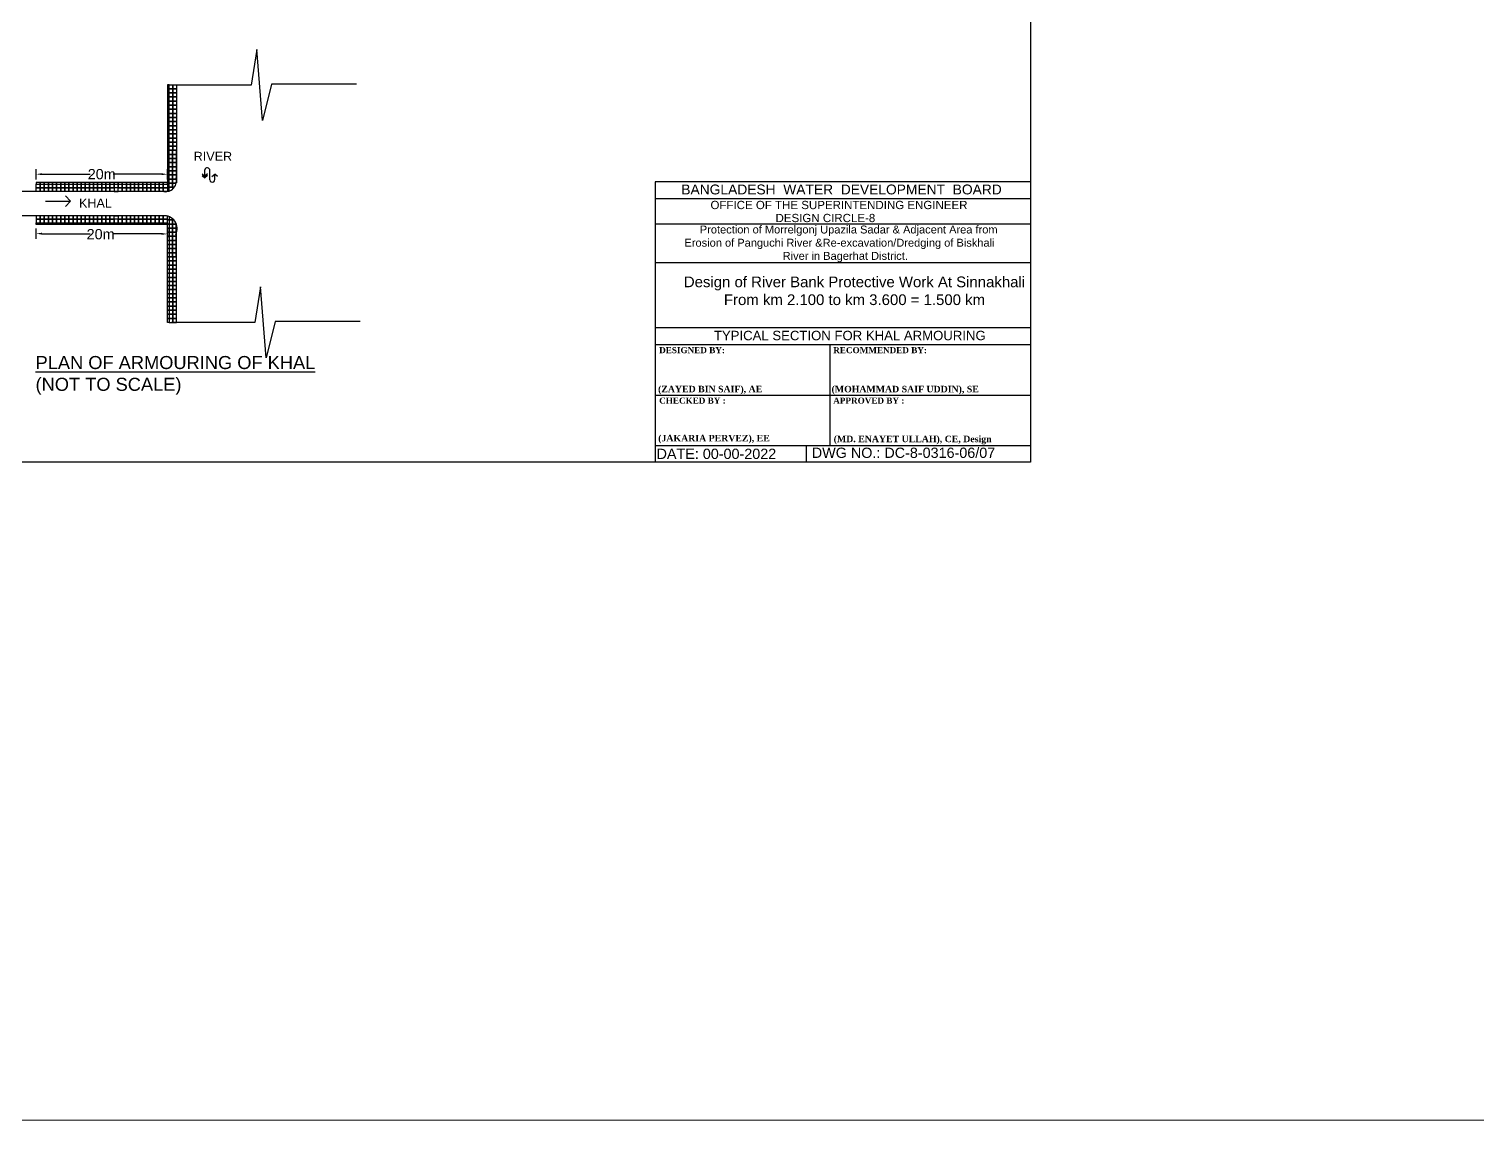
# Model space of a CAD drawing. Header units: inches. Extents: x 66615 to 414904, y -29123 to 90068.
# Drawn here: x 223493 to 235680, y -29123 to -19939 of the extents above; entities that cross this region are included whole.
import ezdxf
from ezdxf.enums import TextEntityAlignment as Align

# ---------------------------------------------------------------- set-up
doc = ezdxf.new("R2010")
doc.units = ezdxf.units.IN
doc.header["$LTSCALE"] = 7
doc.header["$MEASUREMENT"] = 0
doc.layers.add('Cross Section Labels', color=7, linetype='Continuous', lineweight=9)
doc.layers.add('Long Section Labels', color=7, linetype='Continuous', lineweight=9)
doc.layers.add('LINE', color=7, linetype='Continuous')
doc.styles.add('Kazi_T_H', font='timesbd.ttf')
doc.styles.get("Standard").update_dxf_attribs({"font": 'arial.ttf'})

msp = doc.modelspace()

# ---------------------------------------------------------------- linework, layer by layer
at = {"color": 0, "linetype": 'Continuous', "lineweight": -3, "ltscale": 0.5}
for p, q in [((225412.18308, -20111.74495), (225362.33186, -20411.226)), ((225458.47349, -20710.70706), (225412.18308, -20111.74495)), ((225362.33186, -20411.226), (224660.88076, -20411.226)), ((224733.38109, -20405.38983), (224733.38109, -21233.13872)), ((225534.0669, -20402.5788), (225458.47349, -20710.70706)), ((226250.02893, -20402.5788), (225534.0669, -20402.5788)), ((223553.0308, -21205.80034), (223553.0308, -21118.11327)), ((223601.9308, -21161.79327), (224009.47408, -21161.79327)), ((224608.88413, -21161.79327), (224201.34085, -21161.79327)), ((224657.78413, -21205.80034), (224657.78413, -21118.11327)), ((224950.26775, -21159.62362), (224973.12613, -21178.88447)), ((224950.26775, -21173.73393), (224973.12613, -21192.99478)), ((224973.12613, -21192.99478), (224973.12613, -21124.61204)), ((224995.9845, -21159.62362), (224973.12613, -21178.88447)), ((224995.9845, -21173.73393), (224973.12613, -21192.99478)), ((225014.57269, -21209.91728), (225014.57269, -21126.65713)), ((225033.20922, -21181.04842), (225056.0676, -21161.78757)), ((225056.0676, -21205.60807), (225056.0676, -21161.78757)), ((225078.92597, -21181.04842), (225056.0676, -21161.78757)), ((224657.78413, -21306.8001), (222972.05022, -21306.8001)), ((224208.98904, -21306.8001), (224243.51174, -21306.8001)), ((223630.93076, -21387.68742), (223842.04366, -21387.68742)), ((223842.04366, -21387.68742), (223799.76579, -21343.93539)), ((223842.04366, -21389.02843), (223799.76579, -21432.78046)), ((224639.93048, -21511.24575), (222972.05022, -21511.24575)), ((224208.98904, -21511.24575), (224243.51174, -21511.24575)), ((223553.0308, -21706.03861), (223553.0308, -21618.35154)), ((223601.9308, -21664.58353), (224009.47408, -21664.58353)), ((224608.88413, -21664.58353), (224201.34085, -21664.58353)), ((224657.78413, -21612.24551), (224657.78413, -21699.93258)), ((224733.38109, -22412.65602), (224733.38109, -21584.90713)), ((225442.77982, -22109.6011), (225392.9286, -22409.08215)), ((225489.07024, -22708.56321), (225442.77982, -22109.6011)), ((225392.9286, -22409.08215), (224691.4775, -22409.08215)), ((225564.66364, -22400.43495), (225489.07024, -22708.56321)), ((226280.62567, -22400.43495), (225564.66364, -22400.43495))]:
    msp.add_line(p, q, dxfattribs=at)
for points in [[(224672.90352, -20408.33272), (224658.66133, -20408.33272), (224658.66133, -20442.88238), (224672.90352, -20442.88238)], [(224672.90352, -20442.85542), (224658.66133, -20442.85542), (224658.66133, -20477.40508), (224672.90352, -20477.40508)], [(224672.90352, -20408.33272), (224703.14231, -20408.33272), (224703.14231, -20442.85542), (224672.90352, -20442.85542)], [(224672.90352, -20442.85542), (224703.14231, -20442.85542), (224703.14231, -20477.37812), (224672.90352, -20477.37812)], [(224703.14231, -20408.33272), (224733.38109, -20408.33272), (224733.38109, -20442.85542), (224703.14231, -20442.85542)], [(224703.14231, -20442.85542), (224733.38109, -20442.85542), (224733.38109, -20477.37812), (224703.14231, -20477.37812)], [(224672.90352, -20477.37812), (224658.66133, -20477.37812), (224658.66133, -20511.92778), (224672.90352, -20511.92778)], [(224672.90352, -20511.90082), (224658.66133, -20511.90082), (224658.66133, -20546.45048), (224672.90352, -20546.45048)], [(224672.90352, -20546.42352), (224658.66133, -20546.42352), (224658.66133, -20580.97318), (224672.90352, -20580.97318)], [(224672.90352, -20580.94622), (224658.66133, -20580.94622), (224658.66133, -20615.49588), (224672.90352, -20615.49588)], [(224672.90352, -20477.37812), (224703.14231, -20477.37812), (224703.14231, -20511.90082), (224672.90352, -20511.90082)], [(224672.90352, -20511.90082), (224703.14231, -20511.90082), (224703.14231, -20546.42352), (224672.90352, -20546.42352)], [(224672.90352, -20546.42352), (224703.14231, -20546.42352), (224703.14231, -20580.94622), (224672.90352, -20580.94622)], [(224672.90352, -20580.94622), (224703.14231, -20580.94622), (224703.14231, -20615.46892), (224672.90352, -20615.46892)], [(224703.14231, -20477.37812), (224733.38109, -20477.37812), (224733.38109, -20511.90082), (224703.14231, -20511.90082)], [(224703.14231, -20511.90082), (224733.38109, -20511.90082), (224733.38109, -20546.42352), (224703.14231, -20546.42352)], [(224703.14231, -20546.42352), (224733.38109, -20546.42352), (224733.38109, -20580.94622), (224703.14231, -20580.94622)], [(224703.14231, -20580.94622), (224733.38109, -20580.94622), (224733.38109, -20615.46892), (224703.14231, -20615.46892)], [(224672.90352, -20615.46892), (224658.66133, -20615.46892), (224658.66133, -20650.01858), (224672.90352, -20650.01858)], [(224672.90352, -20649.99162), (224658.66133, -20649.99162), (224658.66133, -20684.54127), (224672.90352, -20684.54127)], [(224672.90352, -20684.51432), (224658.66133, -20684.51432), (224658.66133, -20719.06397), (224672.90352, -20719.06397)], [(224672.90352, -20615.46892), (224703.14231, -20615.46892), (224703.14231, -20649.99162), (224672.90352, -20649.99162)], [(224672.90352, -20649.99162), (224703.14231, -20649.99162), (224703.14231, -20684.51432), (224672.90352, -20684.51432)], [(224672.90352, -20684.51432), (224703.14231, -20684.51432), (224703.14231, -20719.03702), (224672.90352, -20719.03702)], [(224703.14231, -20615.46892), (224733.38109, -20615.46892), (224733.38109, -20649.99162), (224703.14231, -20649.99162)], [(224703.14231, -20649.99162), (224733.38109, -20649.99162), (224733.38109, -20684.51432), (224703.14231, -20684.51432)], [(224703.14231, -20684.51432), (224733.38109, -20684.51432), (224733.38109, -20719.03702), (224703.14231, -20719.03702)], [(224672.90352, -20719.03702), (224658.66133, -20719.03702), (224658.66133, -20753.58667), (224672.90352, -20753.58667)], [(224672.90352, -20753.55972), (224658.66133, -20753.55972), (224658.66133, -20788.10937), (224672.90352, -20788.10937)], [(224672.90352, -20788.08242), (224658.66133, -20788.08242), (224658.66133, -20822.63207), (224672.90352, -20822.63207)], [(224672.90352, -20822.60511), (224658.66133, -20822.60511), (224658.66133, -20857.15477), (224672.90352, -20857.15477)], [(224672.90352, -20719.03702), (224703.14231, -20719.03702), (224703.14231, -20753.55972), (224672.90352, -20753.55972)], [(224672.90352, -20753.55972), (224703.14231, -20753.55972), (224703.14231, -20788.08242), (224672.90352, -20788.08242)], [(224672.90352, -20788.08242), (224703.14231, -20788.08242), (224703.14231, -20822.60511), (224672.90352, -20822.60511)], [(224672.90352, -20822.60511), (224703.14231, -20822.60511), (224703.14231, -20857.12781), (224672.90352, -20857.12781)], [(224703.14231, -20719.03702), (224733.38109, -20719.03702), (224733.38109, -20753.55972), (224703.14231, -20753.55972)], [(224703.14231, -20753.55972), (224733.38109, -20753.55972), (224733.38109, -20788.08242), (224703.14231, -20788.08242)], [(224703.14231, -20788.08242), (224733.38109, -20788.08242), (224733.38109, -20822.60511), (224703.14231, -20822.60511)], [(224703.14231, -20822.60511), (224733.38109, -20822.60511), (224733.38109, -20857.12781), (224703.14231, -20857.12781)], [(224672.02633, -20960.69591), (224657.78413, -20960.69591), (224657.78413, -20995.24557), (224672.02633, -20995.24557)], [(224672.90352, -20857.12781), (224658.66133, -20857.12781), (224658.66133, -20891.67747), (224672.90352, -20891.67747)], [(224672.90352, -20891.65051), (224658.66133, -20891.65051), (224658.66133, -20926.20017), (224672.90352, -20926.20017)], [(224672.90352, -20926.17321), (224658.66133, -20926.17321), (224658.66133, -20960.72287), (224672.90352, -20960.72287)], [(224672.02633, -20960.69591), (224702.26511, -20960.69591), (224702.26511, -20995.21861), (224672.02633, -20995.21861)], [(224672.90352, -20857.12781), (224703.14231, -20857.12781), (224703.14231, -20891.65051), (224672.90352, -20891.65051)], [(224672.90352, -20891.65051), (224703.14231, -20891.65051), (224703.14231, -20926.17321), (224672.90352, -20926.17321)], [(224672.90352, -20926.17321), (224703.14231, -20926.17321), (224703.14231, -20960.69591), (224672.90352, -20960.69591)], [(224702.26511, -20960.69591), (224732.5039, -20960.69591), (224732.5039, -20995.21861), (224702.26511, -20995.21861)], [(224703.14231, -20857.12781), (224733.38109, -20857.12781), (224733.38109, -20891.65051), (224703.14231, -20891.65051)], [(224703.14231, -20891.65051), (224733.38109, -20891.65051), (224733.38109, -20926.17321), (224703.14231, -20926.17321)], [(224703.14231, -20926.17321), (224733.38109, -20926.17321), (224733.38109, -20960.69591), (224703.14231, -20960.69591)], [(224672.02633, -20995.21861), (224657.78413, -20995.21861), (224657.78413, -21029.76827), (224672.02633, -21029.76827)], [(224672.02633, -21029.74131), (224657.78413, -21029.74131), (224657.78413, -21064.29097), (224672.02633, -21064.29097)], [(224672.02633, -21064.26401), (224657.78413, -21064.26401), (224657.78413, -21098.81367), (224672.02633, -21098.81367)], [(224672.02633, -20995.21861), (224702.26511, -20995.21861), (224702.26511, -21029.74131), (224672.02633, -21029.74131)], [(224672.02633, -21029.74131), (224702.26511, -21029.74131), (224702.26511, -21064.26401), (224672.02633, -21064.26401)], [(224672.02633, -21064.26401), (224702.26511, -21064.26401), (224702.26511, -21098.78671), (224672.02633, -21098.78671)], [(224702.26511, -20995.21861), (224732.5039, -20995.21861), (224732.5039, -21029.74131), (224702.26511, -21029.74131)], [(224702.26511, -21029.74131), (224732.5039, -21029.74131), (224732.5039, -21064.26401), (224702.26511, -21064.26401)], [(224702.26511, -21064.26401), (224732.5039, -21064.26401), (224732.5039, -21098.78671), (224702.26511, -21098.78671)], [(224672.02633, -21098.78671), (224657.78413, -21098.78671), (224657.78413, -21133.33636), (224672.02633, -21133.33636)], [(224672.02633, -21133.30941), (224657.78413, -21133.30941), (224657.78413, -21167.85906), (224672.02633, -21167.85906)], [(224672.02633, -21167.83211), (224657.78413, -21167.83211), (224657.78413, -21202.38176), (224672.02633, -21202.38176)], [(224672.02633, -21202.35481), (224657.78413, -21202.35481), (224657.78413, -21236.90446), (224672.02633, -21236.90446)], [(224672.02633, -21098.78671), (224702.26511, -21098.78671), (224702.26511, -21133.30941), (224672.02633, -21133.30941)], [(224672.02633, -21133.30941), (224702.26511, -21133.30941), (224702.26511, -21167.83211), (224672.02633, -21167.83211)], [(224672.02633, -21167.83211), (224702.26511, -21167.83211), (224702.26511, -21202.35481), (224672.02633, -21202.35481)], [(224672.02633, -21202.35481), (224702.26511, -21202.35481), (224702.26511, -21236.87751), (224672.02633, -21236.87751)], [(224702.26511, -21098.78671), (224732.5039, -21098.78671), (224732.5039, -21133.30941), (224702.26511, -21133.30941)], [(224702.26511, -21133.30941), (224732.5039, -21133.30941), (224732.5039, -21167.83211), (224702.26511, -21167.83211)], [(224702.26511, -21167.83211), (224732.5039, -21167.83211), (224732.5039, -21202.35481), (224702.26511, -21202.35481)], [(224702.26511, -21202.35481), (224732.5039, -21202.35481), (224732.5039, -21236.87751), (224702.26511, -21236.87751)], [(223587.58045, -21246.32253), (223587.58045, -21232.08034), (223553.0308, -21232.08034), (223553.0308, -21246.32253)], [(223587.58045, -21246.32253), (223587.58045, -21276.56132), (223553.05776, -21276.56132), (223553.05776, -21246.32253)], [(223587.58045, -21276.56132), (223587.58045, -21306.8001), (223553.05776, -21306.8001), (223553.05776, -21276.56132)], [(223622.10315, -21246.32253), (223622.10315, -21232.08034), (223587.5535, -21232.08034), (223587.5535, -21246.32253)], [(223622.10315, -21246.32253), (223622.10315, -21276.56132), (223587.58045, -21276.56132), (223587.58045, -21246.32253)], [(223622.10315, -21276.56132), (223622.10315, -21306.8001), (223587.58045, -21306.8001), (223587.58045, -21276.56132)], [(223656.62585, -21246.32253), (223656.62585, -21232.08034), (223622.0762, -21232.08034), (223622.0762, -21246.32253)], [(223656.62585, -21246.32253), (223656.62585, -21276.56132), (223622.10315, -21276.56132), (223622.10315, -21246.32253)], [(223656.62585, -21276.56132), (223656.62585, -21306.8001), (223622.10315, -21306.8001), (223622.10315, -21276.56132)], [(223691.14855, -21246.32253), (223691.14855, -21232.08034), (223656.5989, -21232.08034), (223656.5989, -21246.32253)], [(223691.14855, -21246.32253), (223691.14855, -21276.56132), (223656.62585, -21276.56132), (223656.62585, -21246.32253)], [(223691.14855, -21276.56132), (223691.14855, -21306.8001), (223656.62585, -21306.8001), (223656.62585, -21276.56132)], [(223725.67125, -21246.32253), (223725.67125, -21232.08034), (223691.1216, -21232.08034), (223691.1216, -21246.32253)], [(223725.67125, -21246.32253), (223725.67125, -21276.56132), (223691.14855, -21276.56132), (223691.14855, -21246.32253)], [(223725.67125, -21276.56132), (223725.67125, -21306.8001), (223691.14855, -21306.8001), (223691.14855, -21276.56132)], [(223760.19395, -21246.32253), (223760.19395, -21232.08034), (223725.64429, -21232.08034), (223725.64429, -21246.32253)], [(223760.19395, -21246.32253), (223760.19395, -21276.56132), (223725.67125, -21276.56132), (223725.67125, -21246.32253)], [(223760.19395, -21276.56132), (223760.19395, -21306.8001), (223725.67125, -21306.8001), (223725.67125, -21276.56132)], [(223794.71665, -21246.32253), (223794.71665, -21232.08034), (223760.16699, -21232.08034), (223760.16699, -21246.32253)], [(223794.71665, -21246.32253), (223794.71665, -21276.56132), (223760.19395, -21276.56132), (223760.19395, -21246.32253)], [(223794.71665, -21276.56132), (223794.71665, -21306.8001), (223760.19395, -21306.8001), (223760.19395, -21276.56132)], [(223829.23935, -21246.32253), (223829.23935, -21232.08034), (223794.68969, -21232.08034), (223794.68969, -21246.32253)], [(223829.23935, -21246.32253), (223829.23935, -21276.56132), (223794.71665, -21276.56132), (223794.71665, -21246.32253)], [(223829.23935, -21276.56132), (223829.23935, -21306.8001), (223794.71665, -21306.8001), (223794.71665, -21276.56132)], [(223863.76205, -21246.32253), (223863.76205, -21232.08034), (223829.21239, -21232.08034), (223829.21239, -21246.32253)], [(223863.76205, -21246.32253), (223863.76205, -21276.56132), (223829.23935, -21276.56132), (223829.23935, -21246.32253)], [(223863.76205, -21276.56132), (223863.76205, -21306.8001), (223829.23935, -21306.8001), (223829.23935, -21276.56132)], [(223898.28475, -21246.32253), (223898.28475, -21232.08034), (223863.73509, -21232.08034), (223863.73509, -21246.32253)], [(223898.28475, -21246.32253), (223898.28475, -21276.56132), (223863.76205, -21276.56132), (223863.76205, -21246.32253)], [(223898.28475, -21276.56132), (223898.28475, -21306.8001), (223863.76205, -21306.8001), (223863.76205, -21276.56132)], [(223932.80745, -21246.32253), (223932.80745, -21232.08034), (223898.25779, -21232.08034), (223898.25779, -21246.32253)], [(223932.80745, -21246.32253), (223932.80745, -21276.56132), (223898.28475, -21276.56132), (223898.28475, -21246.32253)], [(223932.80745, -21276.56132), (223932.80745, -21306.8001), (223898.28475, -21306.8001), (223898.28475, -21276.56132)], [(223967.33015, -21246.32253), (223967.33015, -21232.08034), (223932.78049, -21232.08034), (223932.78049, -21246.32253)], [(223967.33015, -21246.32253), (223967.33015, -21276.56132), (223932.80745, -21276.56132), (223932.80745, -21246.32253)], [(223967.33015, -21276.56132), (223967.33015, -21306.8001), (223932.80745, -21306.8001), (223932.80745, -21276.56132)], [(224001.85285, -21246.32253), (224001.85285, -21232.08034), (223967.30319, -21232.08034), (223967.30319, -21246.32253)], [(224001.85285, -21246.32253), (224001.85285, -21276.56132), (223967.33015, -21276.56132), (223967.33015, -21246.32253)], [(224001.85285, -21276.56132), (224001.85285, -21306.8001), (223967.33015, -21306.8001), (223967.33015, -21276.56132)], [(224036.37555, -21246.32253), (224036.37555, -21232.08034), (224001.82589, -21232.08034), (224001.82589, -21246.32253)], [(224036.37555, -21246.32253), (224036.37555, -21276.56132), (224001.85285, -21276.56132), (224001.85285, -21246.32253)], [(224036.37555, -21276.56132), (224036.37555, -21306.8001), (224001.85285, -21306.8001), (224001.85285, -21276.56132)], [(224070.89824, -21246.32253), (224070.89824, -21232.08034), (224036.34859, -21232.08034), (224036.34859, -21246.32253)], [(224070.89824, -21246.32253), (224070.89824, -21276.56132), (224036.37555, -21276.56132), (224036.37555, -21246.32253)], [(224070.89824, -21276.56132), (224070.89824, -21306.8001), (224036.37555, -21306.8001), (224036.37555, -21276.56132)], [(224105.42094, -21246.32253), (224105.42094, -21232.08034), (224070.87129, -21232.08034), (224070.87129, -21246.32253)], [(224105.42094, -21246.32253), (224105.42094, -21276.56132), (224070.89824, -21276.56132), (224070.89824, -21246.32253)], [(224105.42094, -21276.56132), (224105.42094, -21306.8001), (224070.89824, -21306.8001), (224070.89824, -21276.56132)], [(224139.94364, -21246.32253), (224139.94364, -21232.08034), (224105.39399, -21232.08034), (224105.39399, -21246.32253)], [(224139.94364, -21246.32253), (224139.94364, -21276.56132), (224105.42094, -21276.56132), (224105.42094, -21246.32253)], [(224139.94364, -21276.56132), (224139.94364, -21306.8001), (224105.42094, -21306.8001), (224105.42094, -21276.56132)], [(224174.46634, -21246.32253), (224174.46634, -21232.08034), (224139.91669, -21232.08034), (224139.91669, -21246.32253)], [(224174.46634, -21246.32253), (224174.46634, -21276.56132), (224139.94364, -21276.56132), (224139.94364, -21246.32253)], [(224174.46634, -21276.56132), (224174.46634, -21306.8001), (224139.94364, -21306.8001), (224139.94364, -21276.56132)], [(224208.98904, -21246.32253), (224208.98904, -21232.08034), (224174.43939, -21232.08034), (224174.43939, -21246.32253)], [(224208.98904, -21246.32253), (224208.98904, -21276.56132), (224174.46634, -21276.56132), (224174.46634, -21246.32253)], [(224208.98904, -21276.56132), (224208.98904, -21306.8001), (224174.46634, -21306.8001), (224174.46634, -21276.56132)], [(224243.51174, -21246.32253), (224243.51174, -21232.08034), (224208.96208, -21232.08034), (224208.96208, -21246.32253)], [(224243.51174, -21246.32253), (224243.51174, -21276.56132), (224208.98904, -21276.56132), (224208.98904, -21246.32253)], [(224278.03444, -21246.32253), (224278.03444, -21232.08034), (224243.48478, -21232.08034), (224243.48478, -21246.32253)], [(224278.03444, -21246.32253), (224278.03444, -21276.56132), (224243.51174, -21276.56132), (224243.51174, -21246.32253)], [(224278.03444, -21276.56132), (224278.03444, -21306.8001), (224243.51174, -21306.8001), (224243.51174, -21276.56132)], [(224312.55714, -21246.32253), (224312.55714, -21232.08034), (224278.00748, -21232.08034), (224278.00748, -21246.32253)], [(224312.55714, -21246.32253), (224312.55714, -21276.56132), (224278.03444, -21276.56132), (224278.03444, -21246.32253)], [(224312.55714, -21276.56132), (224312.55714, -21306.8001), (224278.03444, -21306.8001), (224278.03444, -21276.56132)], [(224347.07984, -21246.32253), (224347.07984, -21232.08034), (224312.53018, -21232.08034), (224312.53018, -21246.32253)], [(224347.07984, -21246.32253), (224347.07984, -21276.56132), (224312.55714, -21276.56132), (224312.55714, -21246.32253)], [(224347.07984, -21276.56132), (224347.07984, -21306.8001), (224312.55714, -21306.8001), (224312.55714, -21276.56132)], [(224381.60254, -21246.32253), (224381.60254, -21232.08034), (224347.05288, -21232.08034), (224347.05288, -21246.32253)], [(224381.60254, -21246.32253), (224381.60254, -21276.56132), (224347.07984, -21276.56132), (224347.07984, -21246.32253)], [(224381.60254, -21276.56132), (224381.60254, -21306.8001), (224347.07984, -21306.8001), (224347.07984, -21276.56132)], [(224416.12524, -21246.32253), (224416.12524, -21232.08034), (224381.57558, -21232.08034), (224381.57558, -21246.32253)], [(224416.12524, -21246.32253), (224416.12524, -21276.56132), (224381.60254, -21276.56132), (224381.60254, -21246.32253)], [(224416.12524, -21276.56132), (224416.12524, -21306.8001), (224381.60254, -21306.8001), (224381.60254, -21276.56132)], [(224450.64794, -21246.32253), (224450.64794, -21232.08034), (224416.09828, -21232.08034), (224416.09828, -21246.32253)], [(224450.64794, -21246.32253), (224450.64794, -21276.56132), (224416.12524, -21276.56132), (224416.12524, -21246.32253)], [(224450.64794, -21276.56132), (224450.64794, -21306.8001), (224416.12524, -21306.8001), (224416.12524, -21276.56132)], [(224485.17064, -21246.32253), (224485.17064, -21232.08034), (224450.62098, -21232.08034), (224450.62098, -21246.32253)], [(224485.17064, -21246.32253), (224485.17064, -21276.56132), (224450.64794, -21276.56132), (224450.64794, -21246.32253)], [(224485.17064, -21276.56132), (224485.17064, -21306.8001), (224450.64794, -21306.8001), (224450.64794, -21276.56132)], [(224519.69334, -21246.32253), (224519.69334, -21232.08034), (224485.14368, -21232.08034), (224485.14368, -21246.32253)], [(224519.69334, -21246.32253), (224519.69334, -21276.56132), (224485.17064, -21276.56132), (224485.17064, -21246.32253)], [(224519.69334, -21276.56132), (224519.69334, -21306.8001), (224485.17064, -21306.8001), (224485.17064, -21276.56132)], [(224554.21603, -21246.32253), (224554.21603, -21232.08034), (224519.66638, -21232.08034), (224519.66638, -21246.32253)], [(224554.21603, -21246.32253), (224554.21603, -21276.56132), (224519.69334, -21276.56132), (224519.69334, -21246.32253)], [(224554.21603, -21276.56132), (224554.21603, -21306.8001), (224519.69334, -21306.8001), (224519.69334, -21276.56132)], [(224588.73873, -21246.32253), (224588.73873, -21232.08034), (224554.18908, -21232.08034), (224554.18908, -21246.32253)], [(224588.73873, -21246.32253), (224588.73873, -21276.56132), (224554.21603, -21276.56132), (224554.21603, -21246.32253)], [(224588.73873, -21276.56132), (224588.73873, -21306.8001), (224554.21603, -21306.8001), (224554.21603, -21276.56132)], [(224623.26143, -21246.32253), (224623.26143, -21232.08034), (224588.71178, -21232.08034), (224588.71178, -21246.32253)], [(224623.26143, -21246.32253), (224623.26143, -21276.56132), (224588.73873, -21276.56132), (224588.73873, -21246.32253)], [(224623.26143, -21276.56132), (224623.26143, -21306.8001), (224588.73873, -21306.8001), (224588.73873, -21276.56132)], [(224657.78413, -21246.32253), (224657.78413, -21232.08034), (224623.23448, -21232.08034), (224623.23448, -21246.32253)], [(224657.78413, -21246.32253), (224657.78413, -21276.56132), (224623.26143, -21276.56132), (224623.26143, -21246.32253)], [(224657.78413, -21276.56132), (224657.78413, -21306.8001), (224623.26143, -21306.8001), (224623.26143, -21276.56132)], [(224672.02633, -21236.87751), (224657.78413, -21236.87751), (224657.78413, -21271.42716), (224672.02633, -21271.42716)], [(224672.02633, -21271.40021), (224657.78413, -21271.40021), (224657.78413, -21305.94986), (224672.02633, -21305.94986)], [(224672.02633, -21236.87751), (224702.26511, -21236.87751), (224702.26511, -21271.40021), (224672.02633, -21271.40021)], [(223587.58045, -21541.48453), (223587.58045, -21511.24575), (223553.05776, -21511.24575), (223553.05776, -21541.48453)], [(223587.58045, -21571.72331), (223587.58045, -21541.48453), (223553.05776, -21541.48453), (223553.05776, -21571.72331)], [(223622.10315, -21541.48453), (223622.10315, -21511.24575), (223587.58045, -21511.24575), (223587.58045, -21541.48453)], [(223622.10315, -21571.72331), (223622.10315, -21541.48453), (223587.58045, -21541.48453), (223587.58045, -21571.72331)], [(223656.62585, -21541.48453), (223656.62585, -21511.24575), (223622.10315, -21511.24575), (223622.10315, -21541.48453)], [(223656.62585, -21571.72331), (223656.62585, -21541.48453), (223622.10315, -21541.48453), (223622.10315, -21571.72331)], [(223691.14855, -21541.48453), (223691.14855, -21511.24575), (223656.62585, -21511.24575), (223656.62585, -21541.48453)], [(223691.14855, -21571.72331), (223691.14855, -21541.48453), (223656.62585, -21541.48453), (223656.62585, -21571.72331)], [(223725.67125, -21541.48453), (223725.67125, -21511.24575), (223691.14855, -21511.24575), (223691.14855, -21541.48453)], [(223725.67125, -21571.72331), (223725.67125, -21541.48453), (223691.14855, -21541.48453), (223691.14855, -21571.72331)], [(223760.19395, -21541.48453), (223760.19395, -21511.24575), (223725.67125, -21511.24575), (223725.67125, -21541.48453)], [(223760.19395, -21571.72331), (223760.19395, -21541.48453), (223725.67125, -21541.48453), (223725.67125, -21571.72331)], [(223794.71665, -21541.48453), (223794.71665, -21511.24575), (223760.19395, -21511.24575), (223760.19395, -21541.48453)], [(223794.71665, -21571.72331), (223794.71665, -21541.48453), (223760.19395, -21541.48453), (223760.19395, -21571.72331)], [(223829.23935, -21541.48453), (223829.23935, -21511.24575), (223794.71665, -21511.24575), (223794.71665, -21541.48453)], [(223829.23935, -21571.72331), (223829.23935, -21541.48453), (223794.71665, -21541.48453), (223794.71665, -21571.72331)], [(223863.76205, -21541.48453), (223863.76205, -21511.24575), (223829.23935, -21511.24575), (223829.23935, -21541.48453)], [(223863.76205, -21571.72331), (223863.76205, -21541.48453), (223829.23935, -21541.48453), (223829.23935, -21571.72331)], [(223898.28475, -21541.48453), (223898.28475, -21511.24575), (223863.76205, -21511.24575), (223863.76205, -21541.48453)], [(223898.28475, -21571.72331), (223898.28475, -21541.48453), (223863.76205, -21541.48453), (223863.76205, -21571.72331)], [(223932.80745, -21541.48453), (223932.80745, -21511.24575), (223898.28475, -21511.24575), (223898.28475, -21541.48453)], [(223932.80745, -21571.72331), (223932.80745, -21541.48453), (223898.28475, -21541.48453), (223898.28475, -21571.72331)], [(223967.33015, -21541.48453), (223967.33015, -21511.24575), (223932.80745, -21511.24575), (223932.80745, -21541.48453)], [(223967.33015, -21571.72331), (223967.33015, -21541.48453), (223932.80745, -21541.48453), (223932.80745, -21571.72331)], [(224001.85285, -21541.48453), (224001.85285, -21511.24575), (223967.33015, -21511.24575), (223967.33015, -21541.48453)], [(224001.85285, -21571.72331), (224001.85285, -21541.48453), (223967.33015, -21541.48453), (223967.33015, -21571.72331)], [(224036.37555, -21541.48453), (224036.37555, -21511.24575), (224001.85285, -21511.24575), (224001.85285, -21541.48453)], [(224036.37555, -21571.72331), (224036.37555, -21541.48453), (224001.85285, -21541.48453), (224001.85285, -21571.72331)], [(224070.89824, -21541.48453), (224070.89824, -21511.24575), (224036.37555, -21511.24575), (224036.37555, -21541.48453)], [(224070.89824, -21571.72331), (224070.89824, -21541.48453), (224036.37555, -21541.48453), (224036.37555, -21571.72331)], [(224105.42094, -21541.48453), (224105.42094, -21511.24575), (224070.89824, -21511.24575), (224070.89824, -21541.48453)], [(224105.42094, -21571.72331), (224105.42094, -21541.48453), (224070.89824, -21541.48453), (224070.89824, -21571.72331)], [(224139.94364, -21541.48453), (224139.94364, -21511.24575), (224105.42094, -21511.24575), (224105.42094, -21541.48453)], [(224139.94364, -21571.72331), (224139.94364, -21541.48453), (224105.42094, -21541.48453), (224105.42094, -21571.72331)], [(224174.46634, -21541.48453), (224174.46634, -21511.24575), (224139.94364, -21511.24575), (224139.94364, -21541.48453)], [(224174.46634, -21571.72331), (224174.46634, -21541.48453), (224139.94364, -21541.48453), (224139.94364, -21571.72331)], [(224208.98904, -21541.48453), (224208.98904, -21511.24575), (224174.46634, -21511.24575), (224174.46634, -21541.48453)], [(224208.98904, -21571.72331), (224208.98904, -21541.48453), (224174.46634, -21541.48453), (224174.46634, -21571.72331)], [(224243.51174, -21571.72331), (224243.51174, -21541.48453), (224208.98904, -21541.48453), (224208.98904, -21571.72331)], [(224278.03444, -21541.48453), (224278.03444, -21511.24575), (224243.51174, -21511.24575), (224243.51174, -21541.48453)], [(224278.03444, -21571.72331), (224278.03444, -21541.48453), (224243.51174, -21541.48453), (224243.51174, -21571.72331)], [(224312.55714, -21541.48453), (224312.55714, -21511.24575), (224278.03444, -21511.24575), (224278.03444, -21541.48453)], [(224312.55714, -21571.72331), (224312.55714, -21541.48453), (224278.03444, -21541.48453), (224278.03444, -21571.72331)], [(224347.07984, -21541.48453), (224347.07984, -21511.24575), (224312.55714, -21511.24575), (224312.55714, -21541.48453)], [(224347.07984, -21571.72331), (224347.07984, -21541.48453), (224312.55714, -21541.48453), (224312.55714, -21571.72331)], [(224381.60254, -21541.48453), (224381.60254, -21511.24575), (224347.07984, -21511.24575), (224347.07984, -21541.48453)], [(224381.60254, -21571.72331), (224381.60254, -21541.48453), (224347.07984, -21541.48453), (224347.07984, -21571.72331)], [(224416.12524, -21541.48453), (224416.12524, -21511.24575), (224381.60254, -21511.24575), (224381.60254, -21541.48453)], [(224416.12524, -21571.72331), (224416.12524, -21541.48453), (224381.60254, -21541.48453), (224381.60254, -21571.72331)], [(224450.64794, -21541.48453), (224450.64794, -21511.24575), (224416.12524, -21511.24575), (224416.12524, -21541.48453)], [(224450.64794, -21571.72331), (224450.64794, -21541.48453), (224416.12524, -21541.48453), (224416.12524, -21571.72331)], [(224485.17064, -21541.48453), (224485.17064, -21511.24575), (224450.64794, -21511.24575), (224450.64794, -21541.48453)], [(224485.17064, -21571.72331), (224485.17064, -21541.48453), (224450.64794, -21541.48453), (224450.64794, -21571.72331)], [(224519.69334, -21541.48453), (224519.69334, -21511.24575), (224485.17064, -21511.24575), (224485.17064, -21541.48453)], [(224519.69334, -21571.72331), (224519.69334, -21541.48453), (224485.17064, -21541.48453), (224485.17064, -21571.72331)], [(224554.21603, -21541.48453), (224554.21603, -21511.24575), (224519.69334, -21511.24575), (224519.69334, -21541.48453)], [(224554.21603, -21571.72331), (224554.21603, -21541.48453), (224519.69334, -21541.48453), (224519.69334, -21571.72331)], [(224588.73873, -21541.48453), (224588.73873, -21511.24575), (224554.21603, -21511.24575), (224554.21603, -21541.48453)], [(224588.73873, -21571.72331), (224588.73873, -21541.48453), (224554.21603, -21541.48453), (224554.21603, -21571.72331)], [(224623.26143, -21541.48453), (224623.26143, -21511.24575), (224588.73873, -21511.24575), (224588.73873, -21541.48453)], [(224623.26143, -21571.72331), (224623.26143, -21541.48453), (224588.73873, -21541.48453), (224588.73873, -21571.72331)], [(224657.78413, -21571.72331), (224657.78413, -21541.48453), (224623.26143, -21541.48453), (224623.26143, -21571.72331)], [(224672.02633, -21581.16834), (224657.78413, -21581.16834), (224657.78413, -21546.61869), (224672.02633, -21546.61869)], [(224672.02633, -21581.16834), (224702.26511, -21581.16834), (224702.26511, -21546.64564), (224672.02633, -21546.64564)], [(223587.58045, -21571.72331), (223587.58045, -21585.96551), (223553.0308, -21585.96551), (223553.0308, -21571.72331)], [(223622.10315, -21571.72331), (223622.10315, -21585.96551), (223587.5535, -21585.96551), (223587.5535, -21571.72331)], [(223656.62585, -21571.72331), (223656.62585, -21585.96551), (223622.0762, -21585.96551), (223622.0762, -21571.72331)], [(223691.14855, -21571.72331), (223691.14855, -21585.96551), (223656.5989, -21585.96551), (223656.5989, -21571.72331)], [(223725.67125, -21571.72331), (223725.67125, -21585.96551), (223691.1216, -21585.96551), (223691.1216, -21571.72331)], [(223760.19395, -21571.72331), (223760.19395, -21585.96551), (223725.64429, -21585.96551), (223725.64429, -21571.72331)], [(223794.71665, -21571.72331), (223794.71665, -21585.96551), (223760.16699, -21585.96551), (223760.16699, -21571.72331)], [(223829.23935, -21571.72331), (223829.23935, -21585.96551), (223794.68969, -21585.96551), (223794.68969, -21571.72331)], [(223863.76205, -21571.72331), (223863.76205, -21585.96551), (223829.21239, -21585.96551), (223829.21239, -21571.72331)], [(223898.28475, -21571.72331), (223898.28475, -21585.96551), (223863.73509, -21585.96551), (223863.73509, -21571.72331)], [(223932.80745, -21571.72331), (223932.80745, -21585.96551), (223898.25779, -21585.96551), (223898.25779, -21571.72331)], [(223967.33015, -21571.72331), (223967.33015, -21585.96551), (223932.78049, -21585.96551), (223932.78049, -21571.72331)], [(224001.85285, -21571.72331), (224001.85285, -21585.96551), (223967.30319, -21585.96551), (223967.30319, -21571.72331)], [(224036.37555, -21571.72331), (224036.37555, -21585.96551), (224001.82589, -21585.96551), (224001.82589, -21571.72331)], [(224070.89824, -21571.72331), (224070.89824, -21585.96551), (224036.34859, -21585.96551), (224036.34859, -21571.72331)], [(224105.42094, -21571.72331), (224105.42094, -21585.96551), (224070.87129, -21585.96551), (224070.87129, -21571.72331)], [(224139.94364, -21571.72331), (224139.94364, -21585.96551), (224105.39399, -21585.96551), (224105.39399, -21571.72331)], [(224174.46634, -21571.72331), (224174.46634, -21585.96551), (224139.91669, -21585.96551), (224139.91669, -21571.72331)], [(224208.98904, -21571.72331), (224208.98904, -21585.96551), (224174.43939, -21585.96551), (224174.43939, -21571.72331)], [(224243.51174, -21571.72331), (224243.51174, -21585.96551), (224208.96208, -21585.96551), (224208.96208, -21571.72331)], [(224278.03444, -21571.72331), (224278.03444, -21585.96551), (224243.48478, -21585.96551), (224243.48478, -21571.72331)], [(224312.55714, -21571.72331), (224312.55714, -21585.96551), (224278.00748, -21585.96551), (224278.00748, -21571.72331)], [(224347.07984, -21571.72331), (224347.07984, -21585.96551), (224312.53018, -21585.96551), (224312.53018, -21571.72331)], [(224381.60254, -21571.72331), (224381.60254, -21585.96551), (224347.05288, -21585.96551), (224347.05288, -21571.72331)], [(224416.12524, -21571.72331), (224416.12524, -21585.96551), (224381.57558, -21585.96551), (224381.57558, -21571.72331)], [(224450.64794, -21571.72331), (224450.64794, -21585.96551), (224416.09828, -21585.96551), (224416.09828, -21571.72331)], [(224485.17064, -21571.72331), (224485.17064, -21585.96551), (224450.62098, -21585.96551), (224450.62098, -21571.72331)], [(224519.69334, -21571.72331), (224519.69334, -21585.96551), (224485.14368, -21585.96551), (224485.14368, -21571.72331)], [(224554.21603, -21571.72331), (224554.21603, -21585.96551), (224519.66638, -21585.96551), (224519.66638, -21571.72331)], [(224588.73873, -21571.72331), (224588.73873, -21585.96551), (224554.18908, -21585.96551), (224554.18908, -21571.72331)], [(224623.26143, -21571.72331), (224623.26143, -21585.96551), (224588.71178, -21585.96551), (224588.71178, -21571.72331)], [(224657.78413, -21571.72331), (224657.78413, -21585.96551), (224623.23448, -21585.96551), (224623.23448, -21571.72331)], [(224672.02633, -21615.69104), (224657.78413, -21615.69104), (224657.78413, -21581.14138), (224672.02633, -21581.14138)], [(224672.02633, -21650.21374), (224657.78413, -21650.21374), (224657.78413, -21615.66408), (224672.02633, -21615.66408)], [(224672.02633, -21684.73644), (224657.78413, -21684.73644), (224657.78413, -21650.18678), (224672.02633, -21650.18678)], [(224672.02633, -21719.25914), (224657.78413, -21719.25914), (224657.78413, -21684.70948), (224672.02633, -21684.70948)], [(224672.02633, -21615.69104), (224702.26511, -21615.69104), (224702.26511, -21581.16834), (224672.02633, -21581.16834)], [(224672.02633, -21650.21374), (224702.26511, -21650.21374), (224702.26511, -21615.69104), (224672.02633, -21615.69104)], [(224672.02633, -21684.73644), (224702.26511, -21684.73644), (224702.26511, -21650.21374), (224672.02633, -21650.21374)], [(224672.02633, -21719.25914), (224702.26511, -21719.25914), (224702.26511, -21684.73644), (224672.02633, -21684.73644)], [(224702.26511, -21615.69104), (224732.5039, -21615.69104), (224732.5039, -21581.16834), (224702.26511, -21581.16834)], [(224702.26511, -21650.21374), (224732.5039, -21650.21374), (224732.5039, -21615.69104), (224702.26511, -21615.69104)], [(224702.26511, -21684.73644), (224732.5039, -21684.73644), (224732.5039, -21650.21374), (224702.26511, -21650.21374)], [(224702.26511, -21719.25914), (224732.5039, -21719.25914), (224732.5039, -21684.73644), (224702.26511, -21684.73644)], [(224672.02633, -21753.78184), (224657.78413, -21753.78184), (224657.78413, -21719.23218), (224672.02633, -21719.23218)], [(224672.02633, -21788.30454), (224657.78413, -21788.30454), (224657.78413, -21753.75488), (224672.02633, -21753.75488)], [(224672.02633, -21822.82724), (224657.78413, -21822.82724), (224657.78413, -21788.27758), (224672.02633, -21788.27758)], [(224672.02633, -21753.78184), (224702.26511, -21753.78184), (224702.26511, -21719.25914), (224672.02633, -21719.25914)], [(224672.02633, -21788.30454), (224702.26511, -21788.30454), (224702.26511, -21753.78184), (224672.02633, -21753.78184)], [(224672.02633, -21822.82724), (224702.26511, -21822.82724), (224702.26511, -21788.30454), (224672.02633, -21788.30454)], [(224702.26511, -21753.78184), (224732.5039, -21753.78184), (224732.5039, -21719.25914), (224702.26511, -21719.25914)], [(224702.26511, -21788.30454), (224732.5039, -21788.30454), (224732.5039, -21753.78184), (224702.26511, -21753.78184)], [(224702.26511, -21822.82724), (224732.5039, -21822.82724), (224732.5039, -21788.30454), (224702.26511, -21788.30454)], [(224672.02633, -21857.34994), (224657.78413, -21857.34994), (224657.78413, -21822.80028), (224672.02633, -21822.80028)], [(224672.90352, -21891.87263), (224658.66133, -21891.87263), (224658.66133, -21857.32298), (224672.90352, -21857.32298)], [(224672.90352, -21926.39533), (224658.66133, -21926.39533), (224658.66133, -21891.84568), (224672.90352, -21891.84568)], [(224672.90352, -21960.91803), (224658.66133, -21960.91803), (224658.66133, -21926.36838), (224672.90352, -21926.36838)], [(224672.02633, -21857.34994), (224702.26511, -21857.34994), (224702.26511, -21822.82724), (224672.02633, -21822.82724)], [(224672.90352, -21891.87263), (224703.14231, -21891.87263), (224703.14231, -21857.34994), (224672.90352, -21857.34994)], [(224672.90352, -21926.39533), (224703.14231, -21926.39533), (224703.14231, -21891.87263), (224672.90352, -21891.87263)], [(224672.90352, -21960.91803), (224703.14231, -21960.91803), (224703.14231, -21926.39533), (224672.90352, -21926.39533)], [(224702.26511, -21857.34994), (224732.5039, -21857.34994), (224732.5039, -21822.82724), (224702.26511, -21822.82724)], [(224703.14231, -21891.87263), (224733.38109, -21891.87263), (224733.38109, -21857.34994), (224703.14231, -21857.34994)], [(224703.14231, -21926.39533), (224733.38109, -21926.39533), (224733.38109, -21891.87263), (224703.14231, -21891.87263)], [(224703.14231, -21960.91803), (224733.38109, -21960.91803), (224733.38109, -21926.39533), (224703.14231, -21926.39533)], [(224672.90352, -21995.44073), (224658.66133, -21995.44073), (224658.66133, -21960.89108), (224672.90352, -21960.89108)], [(224672.90352, -22029.96343), (224658.66133, -22029.96343), (224658.66133, -21995.41378), (224672.90352, -21995.41378)], [(224672.90352, -22064.48613), (224658.66133, -22064.48613), (224658.66133, -22029.93647), (224672.90352, -22029.93647)], [(224672.90352, -21995.44073), (224703.14231, -21995.44073), (224703.14231, -21960.91803), (224672.90352, -21960.91803)], [(224672.90352, -22029.96343), (224703.14231, -22029.96343), (224703.14231, -21995.44073), (224672.90352, -21995.44073)], [(224672.90352, -22064.48613), (224703.14231, -22064.48613), (224703.14231, -22029.96343), (224672.90352, -22029.96343)], [(224703.14231, -21995.44073), (224733.38109, -21995.44073), (224733.38109, -21960.91803), (224703.14231, -21960.91803)], [(224703.14231, -22029.96343), (224733.38109, -22029.96343), (224733.38109, -21995.44073), (224703.14231, -21995.44073)], [(224703.14231, -22064.48613), (224733.38109, -22064.48613), (224733.38109, -22029.96343), (224703.14231, -22029.96343)], [(224672.90352, -22099.00883), (224658.66133, -22099.00883), (224658.66133, -22064.45917), (224672.90352, -22064.45917)], [(224672.90352, -22133.53153), (224658.66133, -22133.53153), (224658.66133, -22098.98187), (224672.90352, -22098.98187)], [(224672.90352, -22168.05423), (224658.66133, -22168.05423), (224658.66133, -22133.50457), (224672.90352, -22133.50457)], [(224672.90352, -22202.57693), (224658.66133, -22202.57693), (224658.66133, -22168.02727), (224672.90352, -22168.02727)], [(224672.90352, -22099.00883), (224703.14231, -22099.00883), (224703.14231, -22064.48613), (224672.90352, -22064.48613)], [(224672.90352, -22133.53153), (224703.14231, -22133.53153), (224703.14231, -22099.00883), (224672.90352, -22099.00883)], [(224672.90352, -22168.05423), (224703.14231, -22168.05423), (224703.14231, -22133.53153), (224672.90352, -22133.53153)], [(224672.90352, -22202.57693), (224703.14231, -22202.57693), (224703.14231, -22168.05423), (224672.90352, -22168.05423)], [(224703.14231, -22099.00883), (224733.38109, -22099.00883), (224733.38109, -22064.48613), (224703.14231, -22064.48613)], [(224703.14231, -22133.53153), (224733.38109, -22133.53153), (224733.38109, -22099.00883), (224703.14231, -22099.00883)], [(224703.14231, -22168.05423), (224733.38109, -22168.05423), (224733.38109, -22133.53153), (224703.14231, -22133.53153)], [(224703.14231, -22202.57693), (224733.38109, -22202.57693), (224733.38109, -22168.05423), (224703.14231, -22168.05423)], [(224672.90352, -22237.09963), (224658.66133, -22237.09963), (224658.66133, -22202.54997), (224672.90352, -22202.54997)], [(224672.90352, -22271.62233), (224658.66133, -22271.62233), (224658.66133, -22237.07267), (224672.90352, -22237.07267)], [(224672.90352, -22306.14503), (224658.66133, -22306.14503), (224658.66133, -22271.59537), (224672.90352, -22271.59537)], [(224672.90352, -22237.09963), (224703.14231, -22237.09963), (224703.14231, -22202.57693), (224672.90352, -22202.57693)], [(224672.90352, -22271.62233), (224703.14231, -22271.62233), (224703.14231, -22237.09963), (224672.90352, -22237.09963)], [(224672.90352, -22306.14503), (224703.14231, -22306.14503), (224703.14231, -22271.62233), (224672.90352, -22271.62233)], [(224703.14231, -22237.09963), (224733.38109, -22237.09963), (224733.38109, -22202.57693), (224703.14231, -22202.57693)], [(224703.14231, -22271.62233), (224733.38109, -22271.62233), (224733.38109, -22237.09963), (224703.14231, -22237.09963)], [(224703.14231, -22306.14503), (224733.38109, -22306.14503), (224733.38109, -22271.62233), (224703.14231, -22271.62233)], [(224672.90352, -22340.66773), (224658.66133, -22340.66773), (224658.66133, -22306.11807), (224672.90352, -22306.11807)], [(224672.90352, -22375.19042), (224658.66133, -22375.19042), (224658.66133, -22340.64077), (224672.90352, -22340.64077)], [(224672.90352, -22409.71312), (224658.66133, -22409.71312), (224658.66133, -22375.16347), (224672.90352, -22375.16347)], [(224672.90352, -22340.66773), (224703.14231, -22340.66773), (224703.14231, -22306.14503), (224672.90352, -22306.14503)], [(224672.90352, -22375.19042), (224703.14231, -22375.19042), (224703.14231, -22340.66773), (224672.90352, -22340.66773)], [(224672.90352, -22409.71312), (224703.14231, -22409.71312), (224703.14231, -22375.19042), (224672.90352, -22375.19042)], [(224703.14231, -22340.66773), (224733.38109, -22340.66773), (224733.38109, -22306.14503), (224703.14231, -22306.14503)], [(224703.14231, -22375.19042), (224733.38109, -22375.19042), (224733.38109, -22340.66773), (224703.14231, -22340.66773)], [(224703.14231, -22409.71312), (224733.38109, -22409.71312), (224733.38109, -22375.19042), (224703.14231, -22375.19042)]]:
    msp.add_lwpolyline(points, close=True, dxfattribs=at)
for points in [[(224672.02633, -21305.9229), (224672.02633, -21271.40021), (224702.26511, -21271.40021), (224702.26511, -21286.29924)], [(224716.18538, -21271.40021), (224702.26511, -21271.40021), (224702.26511, -21236.87751), (224732.5039, -21236.87751)], [(224639.93048, -21511.24575), (224623.26143, -21511.24575), (224623.26143, -21541.48453), (224657.78413, -21541.48453), (224657.78413, -21514.32428)], [(224672.02633, -21519.09001), (224672.02633, -21546.64564), (224657.78413, -21546.64564), (224657.78413, -21514.32428)], [(224672.02633, -21519.09001), (224672.02633, -21546.64564), (224702.26511, -21546.64564), (224702.26511, -21537.80457)], [(224711.18194, -21546.64564), (224702.26511, -21546.64564), (224702.26511, -21581.16834), (224732.5039, -21581.16834)]]:
    msp.add_lwpolyline(points, dxfattribs=at)
for centre, radius, start, end in [((224640.88592, -21214.99985), 94.0798, 245.581481587, 13.136192394), ((224993.75128, -21127.90926), 20.85903, 351.412030265, 171.412030264), ((225035.32014, -21207.76268), 20.85903, 185.928858546, 5.928858546), ((224630.40056, -21619.82302), 108.99469, 333.532746423, 95.016045702)]:
    msp.add_arc(centre, radius, start, end, dxfattribs=at)
for points in [[(223601.9308, -21153.64327), (223601.9308, -21169.94327), (223553.0308, -21161.79327)], [(224608.88413, -21153.64327), (224608.88413, -21169.94327), (224657.78413, -21161.79327)], [(223601.9308, -21653.88154), (223601.9308, -21670.18154), (223553.0308, -21662.03154)], [(224608.88413, -21656.43353), (224608.88413, -21672.73353), (224657.78413, -21664.58353)]]:
    msp.add_solid(points, dxfattribs=at)
at = {"layer": 'Cross Section Labels'}
for p in [(231922.57632, -21225.59168), (228764.01371, -23584.39876)]:
    msp.add_line(p, (231922.57632, -23584.39876), dxfattribs=at)
at = {"layer": 'LINE', "color": 0, "linetype": 'ByBlock', "lineweight": -3, "ltscale": 0.5}
for p, q in [((231922.57632, -21225.59168), (228764.01371, -21225.59168)), ((228764.01371, -21225.59168), (228764.01371, -23584.39876)), ((231922.57632, -21370.16946), (228764.01371, -21370.16946)), ((231922.57632, -21581.97008), (228764.01371, -21581.97008)), ((231922.57632, -21908.38644), (228764.01371, -21908.38644)), ((231922.57632, -22454.01082), (228764.01371, -22454.01082)), ((231922.57632, -22597.18439), (228764.01371, -22597.18439)), ((230236.44551, -23446.08898), (230236.44551, -22597.18439)), ((228764.01371, -23021.63668), (231922.57632, -23021.63668)), ((228764.01371, -23446.08898), (231922.57632, -23446.08898)), ((230037.02295, -23584.39876), (230037.02295, -23446.08898))]:
    msp.add_line(p, q, dxfattribs=at)
msp.add_lwpolyline([(221504.93528, -16410.73201), (231922.57632, -16410.73201), (231922.57632, -23584.39876), (221504.93528, -23584.39876)], close=True, dxfattribs=at)
at = {"layer": 'Long Section Labels'}
msp.add_lwpolyline([(91231.23993, -11571.79148), (254043.28809, -11571.79148), (254043.28809, -29123.34064), (91231.23993, -29123.34064)], close=True, dxfattribs=at)

# ---------------------------------------------------------------- texts
at = {"color": 0, "linetype": 'Continuous', "lineweight": -3, "ltscale": 0.5, "char_height": 86.474918, "attachment_point": 5}
for insert in [(224105.40747, -21161.79327), (224096.137, -21667.11264)]:
    msp.add_mtext('\\A1;20m', dxfattribs=dict(at, insert=insert))
at = {"color": 7, "lineweight": 30, "ltscale": 0.18, "insert": (223548.39967, -22692.08801), "char_height": 109.9214047, "width": 5873.7793151, "attachment_point": 1}
msp.add_mtext('{\\LPLAN OF ARMOURING OF KHAL\\P}(NOT TO SCALE)', dxfattribs=at)
at = {"layer": 'Cross Section Labels', "insert": (230440.56799, -22143.75426), "char_height": 90, "width": 3130.0149325, "attachment_point": 5}
msp.add_mtext('Design of River Bank Protective Work At Sinnakhali From km 2.100 to km 3.600 = 1.500 km', dxfattribs=at)
at = {"layer": 'LINE', "color": 0, "linetype": 'ByBlock', "lineweight": -3, "ltscale": 0.5}
for s, height, p in [('BANGLADESH  WATER  DEVELOPMENT  BOARD', 83.1249314, (230331.59793, -21331.85726)), ('OFFICE OF THE SUPERINTENDING ENGINEER', 69.3315533, (230310.19711, -21455.59761)), ('DESIGN CIRCLE-8', 69.3315533, (230195.83029, -21565.11222))]:
    msp.add_text(s, height=height, dxfattribs=at).set_placement(p, align=Align.CENTER)
at = {"layer": 'LINE', "lineweight": 50, "ltscale": 0.5}
msp.add_text('TYPICAL SECTION FOR KHAL ARMOURING', height=79.2360609, dxfattribs=at).set_placement((230401.13801, -22559.19702), align=Align.CENTER)
at = {"layer": 'LINE', "color": 0, "linetype": 'ByBlock', "lineweight": -3, "ltscale": 0.5, "style": 'Kazi_T_H'}
for s, p in [('DESIGNED BY:', (228796.84291, -22668.49237)), ('RECOMMENDED BY:', (230261.91265, -22668.49237)), ('CHECKED BY :', (228796.84291, -23092.94467)), ('APPROVED BY :', (230261.91265, -23092.94467))]:
    msp.add_text(s, height=50.9342757, dxfattribs=at).set_placement(p)
at = {"layer": 'LINE', "lineweight": 50, "ltscale": 0.5, "style": 'Kazi_T_H'}
for s, p in [('(ZAYED BIN SAIF), AE', (228787.4549, -22997.57291)), ('(MOHAMMAD SAIF UDDIN), SE ', (230247.73031, -22997.87397)), ('(JAKARIA PERVEZ), EE', (228788.73887, -23410.65767)), ('(MD. ENAYET ULLAH), CE, Design ', (230265.54932, -23417.47241))]:
    msp.add_text(s, height=54.7025052, dxfattribs=at).set_placement(p)
at = {"layer": 'LINE', "color": 0, "linetype": 'ByBlock', "lineweight": -3, "ltscale": 0.5}
for s, p in [('DATE: 00-00-2022', (228775.00326, -23558.71874)), ('DWG NO.: DC-8-0316-06/07', (230081.59724, -23549.82131))]:
    msp.add_text(s, height=86.4436102, dxfattribs=at).set_placement(p)
at = {"layer": 'LINE', "color": 0, "linetype": 'ByBlock', "lineweight": -3, "ltscale": 0.5, "char_height": 75.834804, "attachment_point": 3}
for s, insert in [('RIVER', (225202.99498, -20973.29041)), ('KHAL', (224190.65758, -21366.8516))]:
    msp.add_mtext(s, dxfattribs=dict(at, insert=insert))
at = {"layer": 'LINE', "color": 0, "linetype": 'ByBlock', "lineweight": -3, "ltscale": 0.5, "insert": (228673.865, -21594.124), "char_height": 66.5582911, "width": 3423.3366579, "attachment_point": 1}
msp.add_mtext('                  {\\C7;Protection of Morrelgonj Upazila Sadar & Adjacent Area from \\P             Erosion of Panguchi River &Re-excavation/Dredging of Biskhali\\P                                             River in Bagerhat District.}', dxfattribs=at)

doc.saveas('drawing.dxf')
